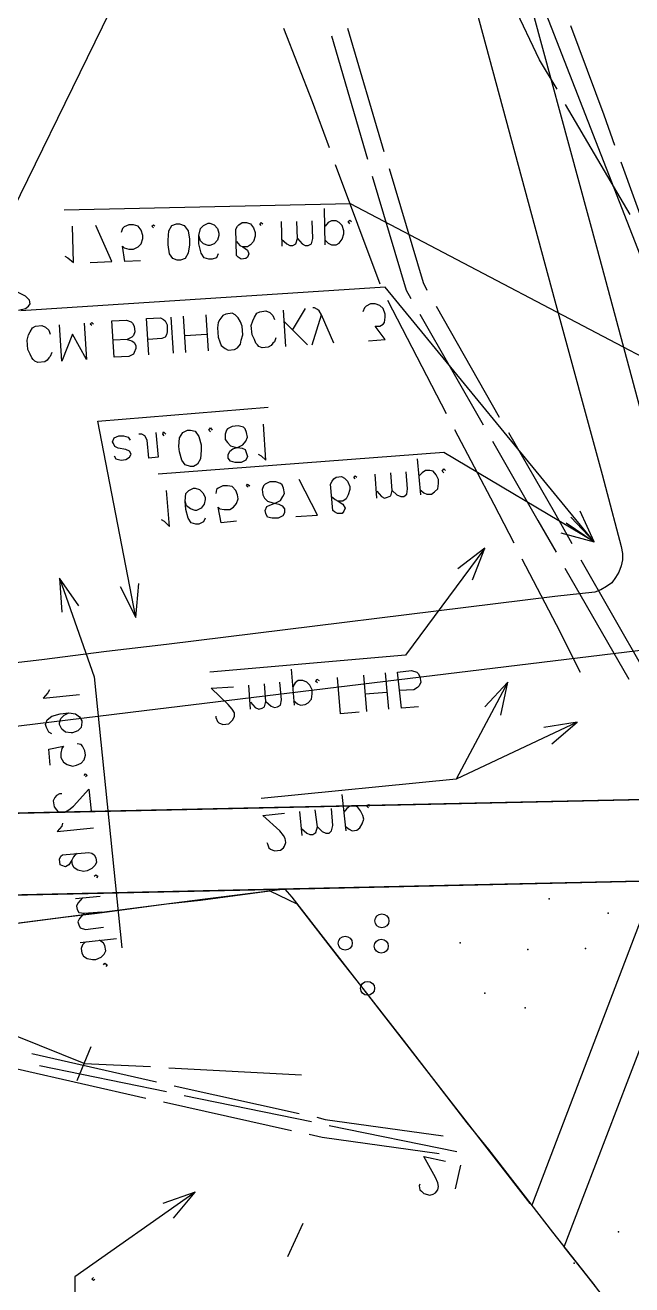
# Model space of a CAD drawing. Header units: metres. Extents: x 5 to 225, y 228 to 542.
# Drawn here: x 132.94 to 150.32, y 288.19 to 324.3 of the extents above; entities that cross this region are included whole.
import ezdxf

# ---------------------------------------------------------------- set-up
doc = ezdxf.new("R2010")
doc.units = ezdxf.units.M
for name, color, linetype in [('BOUNDARY', 7, 'Continuous'), ('ELECTR_CABLE', 7, 'Continuous'), ('GRASS', 7, 'Continuous'), ('TREE', 7, 'Continuous'), ('WATER_PIPELINE', 7, 'Continuous')]:
    doc.layers.add(name, color=color, linetype=linetype)

# ---------------------------------------------------------------- blocks, each defined once
blk = doc.blocks.new('ВЕЙНИК_ОСТРОЦВЕТКОВЫЙ')
blk.add_circle((0, 0), 0.2)

msp = doc.modelspace()

# ---------------------------------------------------------------- linework, layer by layer
at = {"layer": 'BOUNDARY'}
msp.add_lwpolyline([(132.043, 298.467), (134.03, 298.732), (135.001, 298.842), (136.988, 299.107), (137.959, 299.218), (139.946, 299.482), (140.719, 299.107), (141.933, 297.54), (142.551, 296.767), (143.766, 295.199), (144.384, 294.405), (145.598, 292.837), (146.216, 292.065), (147.43, 290.497), (148.049, 289.702), (149.263, 288.157)], dxfattribs=at)
at = {"layer": 'ELECTR_CABLE'}
for points in [[(148.181, 322.465), (147.673, 323.304), (147.673, 323.304), (146.945, 324.849), (146.945, 324.849), (146.592, 325.754)], [(149.837, 320.853), (149.528, 321.714), (149.528, 321.714), (148.578, 324.275)], [(140.344, 324.209), (141.161, 322.111), (141.161, 322.111), (141.646, 320.787)], [(141.713, 323.988), (142.75, 320.456)], [(142.176, 324.209), (143.214, 320.676)], [(150.278, 318.866), (148.424, 322.023)], [(141.823, 320.301), (143.103, 316.879)], [(151.272, 316.923), (150.013, 320.367)], [(142.883, 319.97), (143.854, 316.703), (143.854, 316.703), (143.986, 316.46)], [(143.368, 320.191), (144.34, 316.923), (144.34, 316.923), (144.45, 316.703)], [(148.446, 310.035), (149.241, 309.483), (149.241, 309.483), (143.258, 316.791), (143.258, 316.791), (132.815, 316.106)], [(142.772, 315.245), (143.258, 315.29), (143.258, 315.29), (142.971, 315.665), (142.971, 315.665), (143.103, 315.665), (143.103, 315.665), (143.192, 315.731), (143.192, 315.731), (143.236, 315.775), (143.236, 315.775), (143.258, 315.93), (143.258, 315.93), (143.258, 316.018), (143.258, 316.018), (143.192, 316.173), (143.192, 316.173), (143.103, 316.261), (143.103, 316.261), (142.971, 316.305), (142.971, 316.305), (142.838, 316.305), (142.838, 316.305), (142.706, 316.239), (142.706, 316.239), (142.662, 316.195), (142.662, 316.195), (142.618, 316.084)], [(143.324, 316.416), (145.002, 313.17)], [(137.54, 314.914), (137.474, 315.952)], [(138.114, 315.996), (138.18, 314.958)], [(138.754, 314.981), (138.931, 315.003), (138.931, 315.003), (139.019, 315.047), (139.019, 315.047), (139.107, 315.157), (139.107, 315.157), (139.13, 315.268), (139.13, 315.268), (139.174, 315.422), (139.174, 315.422), (139.152, 315.665), (139.152, 315.665), (139.107, 315.797), (139.107, 315.797), (139.041, 315.908), (139.041, 315.908), (138.953, 315.996), (138.953, 315.996), (138.865, 316.04), (138.865, 316.04), (138.688, 316.018), (138.688, 316.018), (138.6, 315.974), (138.6, 315.974), (138.511, 315.864), (138.511, 315.864), (138.467, 315.775), (138.467, 315.775), (138.445, 315.621), (138.445, 315.621), (138.467, 315.356), (138.467, 315.356), (138.511, 315.223), (138.511, 315.223), (138.556, 315.113), (138.556, 315.113), (138.666, 315.025), (138.666, 315.025), (138.754, 314.981)], [(140.123, 315.334), (140.079, 315.223), (140.079, 315.223), (140.035, 315.179), (140.035, 315.179), (139.991, 315.113), (139.991, 315.113), (139.902, 315.069), (139.902, 315.069), (139.726, 315.047), (139.726, 315.047), (139.637, 315.091), (139.637, 315.091), (139.593, 315.135), (139.593, 315.135), (139.549, 315.179), (139.549, 315.179), (139.505, 315.29), (139.505, 315.29), (139.439, 315.422), (139.439, 315.422), (139.417, 315.687), (139.417, 315.687), (139.461, 315.819), (139.461, 315.819), (139.505, 315.93), (139.505, 315.93), (139.571, 316.04), (139.571, 316.04), (139.659, 316.084), (139.659, 316.084), (139.836, 316.106), (139.836, 316.106), (139.946, 316.062), (139.946, 316.062), (140.035, 315.974), (140.035, 315.974), (140.079, 315.864)], [(140.41, 315.091), (140.344, 316.129)], [(140.962, 316.173), (140.587, 315.555)], [(141.161, 315.135), (141.426, 315.996)], [(141.779, 315.179), (141.426, 315.996), (141.426, 315.996), (141.359, 316.106), (141.359, 316.106), (141.315, 316.151), (141.315, 316.151), (141.227, 316.195), (141.227, 316.195), (141.183, 316.195)], [(144.251, 316.018), (146.062, 312.839)], [(144.715, 316.239), (146.525, 313.06)], [(133.699, 314.914), (133.654, 314.804), (133.654, 314.804), (133.61, 314.76), (133.61, 314.76), (133.566, 314.694), (133.566, 314.694), (133.5, 314.649), (133.5, 314.649), (133.301, 314.627), (133.301, 314.627), (133.213, 314.671), (133.213, 314.671), (133.169, 314.716), (133.169, 314.716), (133.125, 314.76), (133.125, 314.76), (133.08, 314.87), (133.08, 314.87), (133.014, 315.003), (133.014, 315.003), (132.992, 315.268), (132.992, 315.268), (133.036, 315.422), (133.036, 315.422), (133.08, 315.51), (133.08, 315.51), (133.147, 315.621), (133.147, 315.621), (133.235, 315.665), (133.235, 315.665), (133.412, 315.687), (133.412, 315.687), (133.522, 315.643), (133.522, 315.643), (133.61, 315.555), (133.61, 315.555), (133.654, 315.444)], [(134.626, 315.753), (134.692, 314.716), (134.692, 314.716), (134.295, 315.444), (134.295, 315.444), (133.986, 314.671), (133.986, 314.671), (133.919, 315.709)], [(134.847, 315.687), (134.802, 315.731), (134.802, 315.731), (134.847, 315.775), (134.847, 315.775), (134.891, 315.731)], [(135.862, 315.29), (135.995, 315.245), (135.995, 315.245), (136.061, 315.201), (136.061, 315.201), (136.105, 315.113), (136.105, 315.113), (136.105, 315.025), (136.105, 315.025), (136.061, 314.914), (136.061, 314.914), (136.039, 314.87), (136.039, 314.87), (135.906, 314.804), (135.906, 314.804), (135.487, 314.782), (135.487, 314.782), (135.421, 315.819), (135.421, 315.819), (135.84, 315.842), (135.84, 315.842), (135.972, 315.797), (135.972, 315.797), (136.017, 315.753), (136.017, 315.753), (136.061, 315.665), (136.061, 315.665), (136.083, 315.51), (136.083, 315.51), (136.039, 315.4), (136.039, 315.4), (135.995, 315.356), (135.995, 315.356), (135.862, 315.29), (135.862, 315.29), (135.465, 315.268)], [(136.48, 314.848), (136.414, 315.886), (136.414, 315.886), (136.811, 315.908), (136.811, 315.908), (136.9, 315.864), (136.9, 315.864), (136.944, 315.819), (136.944, 315.819), (137.01, 315.709), (137.01, 315.709), (137.01, 315.51), (137.01, 315.51), (136.988, 315.422), (136.988, 315.422), (136.944, 315.356), (136.944, 315.356), (136.856, 315.312), (136.856, 315.312), (136.458, 315.29)], [(137.187, 314.892), (137.121, 315.93)], [(141.028, 315.135), (140.366, 315.797)], [(137.518, 315.4), (138.136, 315.444)], [(135.663, 308.203), (136.105, 307.32), (136.105, 307.32), (135.023, 312.949), (135.023, 312.949), (139.902, 313.347)], [(138.246, 312.64), (138.202, 312.685), (138.202, 312.685), (138.246, 312.751), (138.246, 312.751), (138.291, 312.685)], [(138.953, 311.757), (138.82, 311.801), (138.82, 311.801), (138.754, 311.89), (138.754, 311.89), (138.754, 311.978), (138.754, 311.978), (138.798, 312.088), (138.798, 312.088), (138.887, 312.155), (138.887, 312.155), (139.041, 312.199), (139.041, 312.199), (139.174, 312.265), (139.174, 312.265), (139.262, 312.375), (139.262, 312.375), (139.306, 312.486), (139.306, 312.486), (139.284, 312.618), (139.284, 312.618), (139.24, 312.729), (139.24, 312.729), (139.196, 312.773), (139.196, 312.773), (139.041, 312.817), (139.041, 312.817), (138.865, 312.795), (138.865, 312.795), (138.732, 312.729), (138.732, 312.729), (138.71, 312.685), (138.71, 312.685), (138.666, 312.574), (138.666, 312.574), (138.666, 312.42), (138.666, 312.42), (138.732, 312.331), (138.732, 312.331), (138.82, 312.243), (138.82, 312.243), (138.953, 312.199), (138.953, 312.199), (139.152, 312.177), (139.152, 312.177), (139.24, 312.133), (139.24, 312.133), (139.284, 312.022), (139.284, 312.022), (139.306, 311.934), (139.306, 311.934), (139.262, 311.824), (139.262, 311.824), (139.13, 311.757), (139.13, 311.757), (138.953, 311.757)], [(139.615, 312), (139.704, 311.956), (139.704, 311.956), (139.836, 311.824), (139.836, 311.824), (139.77, 312.861)], [(145.245, 312.707), (146.371, 310.565), (146.371, 310.565), (146.945, 309.461)], [(135.487, 311.956), (135.531, 311.868), (135.531, 311.868), (135.685, 311.824), (135.685, 311.824), (135.818, 311.846), (135.818, 311.846), (135.928, 311.912), (135.928, 311.912), (135.972, 312), (135.972, 312), (135.928, 312.088), (135.928, 312.088), (135.818, 312.133), (135.818, 312.133), (135.597, 312.177), (135.597, 312.177), (135.509, 312.221), (135.509, 312.221), (135.465, 312.309), (135.465, 312.309), (135.443, 312.353), (135.443, 312.353), (135.487, 312.464), (135.487, 312.464), (135.619, 312.53), (135.619, 312.53), (135.752, 312.53), (135.752, 312.53), (135.884, 312.486), (135.884, 312.486), (135.95, 312.398)], [(136.679, 312.618), (136.745, 311.912), (136.745, 311.912), (136.48, 311.89), (136.48, 311.89), (136.436, 312.398), (136.436, 312.398), (136.37, 312.53), (136.37, 312.53), (136.282, 312.574), (136.282, 312.574), (136.193, 312.574)], [(136.922, 312.53), (136.878, 312.574), (136.878, 312.574), (136.9, 312.64), (136.9, 312.64), (136.966, 312.574)], [(137.672, 311.647), (137.518, 311.691), (137.518, 311.691), (137.43, 311.824), (137.43, 311.824), (137.363, 312.066), (137.363, 312.066), (137.341, 312.221), (137.341, 312.221), (137.363, 312.464), (137.363, 312.464), (137.452, 312.618), (137.452, 312.618), (137.584, 312.685), (137.584, 312.685), (137.672, 312.685), (137.672, 312.685), (137.805, 312.662), (137.805, 312.662), (137.915, 312.508), (137.915, 312.508), (137.982, 312.265), (137.982, 312.265), (137.982, 312.111), (137.982, 312.111), (137.959, 311.868), (137.959, 311.868), (137.871, 311.713), (137.871, 311.713), (137.761, 311.647), (137.761, 311.647), (137.672, 311.647)], [(146.327, 312.375), (147.629, 310.102), (147.629, 310.102), (148.159, 309.196)], [(146.79, 312.618), (148.093, 310.344), (148.093, 310.344), (148.601, 309.439)], [(148.291, 309.748), (149.241, 309.483), (149.241, 309.483), (144.936, 312.044), (144.936, 312.044), (136.745, 311.426)], [(144.273, 310.83), (144.185, 311.868)], [(140.697, 310.212), (141.315, 310.256), (141.315, 310.256), (140.785, 311.272)], [(141.713, 310.786), (141.823, 310.698), (141.823, 310.698), (141.911, 310.653), (141.911, 310.653), (142.044, 310.565), (142.044, 310.565), (142.11, 310.455), (142.11, 310.455), (142.066, 310.366), (142.066, 310.366), (142.022, 310.3), (142.022, 310.3), (141.889, 310.3), (141.889, 310.3), (141.801, 310.344), (141.801, 310.344), (141.757, 310.388), (141.757, 310.388), (141.69, 311.139), (141.69, 311.139), (141.735, 311.227), (141.735, 311.227), (141.779, 311.294), (141.779, 311.294), (141.845, 311.338), (141.845, 311.338), (142, 311.36), (142, 311.36), (142.088, 311.316), (142.088, 311.316), (142.176, 311.227), (142.176, 311.227), (142.242, 311.073), (142.242, 311.073), (142.242, 310.985), (142.242, 310.985), (142.198, 310.83), (142.198, 310.83), (142.132, 310.72), (142.132, 310.72), (142.044, 310.653), (142.044, 310.653), (141.911, 310.653)], [(142.397, 311.294), (142.353, 311.338), (142.353, 311.338), (142.397, 311.382), (142.397, 311.382), (142.441, 311.338)], [(143.015, 310.742), (142.971, 311.426)], [(143.015, 310.94), (143.148, 310.786), (143.148, 310.786), (143.236, 310.742), (143.236, 310.742), (143.324, 310.764), (143.324, 310.764), (143.412, 310.808), (143.412, 310.808), (143.457, 310.962), (143.457, 310.962), (143.412, 311.47)], [(143.457, 310.962), (143.589, 310.83), (143.589, 310.83), (143.699, 310.786), (143.699, 310.786), (143.788, 310.786), (143.788, 310.786), (143.876, 310.852), (143.876, 310.852), (143.898, 311.007), (143.898, 311.007), (143.854, 311.492)], [(144.251, 310.985), (144.362, 310.896), (144.362, 310.896), (144.45, 310.852), (144.45, 310.852), (144.583, 310.852), (144.583, 310.852), (144.671, 310.918), (144.671, 310.918), (144.759, 311.007), (144.759, 311.007), (144.781, 311.161), (144.781, 311.161), (144.781, 311.272), (144.781, 311.272), (144.715, 311.404), (144.715, 311.404), (144.627, 311.514), (144.627, 311.514), (144.538, 311.536), (144.538, 311.536), (144.406, 311.536), (144.406, 311.536), (144.318, 311.47), (144.318, 311.47), (144.229, 311.382)], [(144.936, 311.47), (144.892, 311.514), (144.892, 311.514), (144.936, 311.581), (144.936, 311.581), (144.98, 311.536)], [(136.834, 310.124), (136.922, 310.079), (136.922, 310.079), (137.076, 309.925), (137.076, 309.925), (136.988, 310.962)], [(138.092, 310.168), (138.048, 310.057), (138.048, 310.057), (137.915, 309.991), (137.915, 309.991), (137.827, 309.991), (137.827, 309.991), (137.695, 310.035), (137.695, 310.035), (137.606, 310.168), (137.606, 310.168), (137.54, 310.411), (137.54, 310.411), (137.518, 310.653), (137.518, 310.653), (137.54, 310.874), (137.54, 310.874), (137.628, 310.962), (137.628, 310.962), (137.761, 311.029), (137.761, 311.029), (137.805, 311.029), (137.805, 311.029), (137.937, 310.985), (137.937, 310.985), (138.026, 310.896), (138.026, 310.896), (138.092, 310.764), (138.092, 310.764), (138.092, 310.698), (138.092, 310.698), (138.07, 310.565), (138.07, 310.565), (137.982, 310.455), (137.982, 310.455), (137.849, 310.388), (137.849, 310.388), (137.805, 310.388), (137.805, 310.388), (137.672, 310.433), (137.672, 310.433), (137.562, 310.521), (137.562, 310.521), (137.518, 310.653)], [(138.997, 310.079), (138.556, 310.035), (138.556, 310.035), (138.467, 310.477), (138.467, 310.477), (138.511, 310.433), (138.511, 310.433), (138.644, 310.411), (138.644, 310.411), (138.798, 310.411), (138.798, 310.411), (138.909, 310.477), (138.909, 310.477), (138.997, 310.587), (138.997, 310.587), (139.041, 310.72), (139.041, 310.72), (139.019, 310.83), (139.019, 310.83), (138.975, 310.962), (138.975, 310.962), (138.865, 311.073), (138.865, 311.073), (138.732, 311.095), (138.732, 311.095), (138.6, 311.095), (138.6, 311.095), (138.467, 311.029), (138.467, 311.029), (138.423, 310.985), (138.423, 310.985), (138.401, 310.874)], [(139.328, 311.051), (139.284, 311.095), (139.284, 311.095), (139.306, 311.139), (139.306, 311.139), (139.372, 311.095)], [(140.013, 310.168), (139.88, 310.19), (139.88, 310.19), (139.836, 310.3), (139.836, 310.3), (139.814, 310.388), (139.814, 310.388), (139.858, 310.499), (139.858, 310.499), (139.946, 310.543), (139.946, 310.543), (140.123, 310.609), (140.123, 310.609), (140.255, 310.676), (140.255, 310.676), (140.322, 310.786), (140.322, 310.786), (140.366, 310.874), (140.366, 310.874), (140.344, 311.029), (140.344, 311.029), (140.3, 311.117), (140.3, 311.117), (140.255, 311.161), (140.255, 311.161), (140.123, 311.205), (140.123, 311.205), (139.946, 311.205), (139.946, 311.205), (139.814, 311.139), (139.814, 311.139), (139.77, 311.095), (139.77, 311.095), (139.726, 310.985), (139.726, 310.985), (139.748, 310.83), (139.748, 310.83), (139.792, 310.742), (139.792, 310.742), (139.88, 310.653), (139.88, 310.653), (140.035, 310.609), (140.035, 310.609), (140.211, 310.565), (140.211, 310.565), (140.3, 310.521), (140.3, 310.521), (140.366, 310.433), (140.366, 310.433), (140.366, 310.322), (140.366, 310.322), (140.322, 310.234), (140.322, 310.234), (140.189, 310.168), (140.189, 310.168), (140.013, 310.168)], [(149.241, 309.483), (148.578, 310.19)], [(149.241, 309.483), (148.843, 310.366)], [(145.753, 308.402), (146.106, 309.307), (146.106, 309.307), (143.832, 306.238), (143.832, 306.238), (138.224, 305.752)], [(146.106, 309.307), (145.333, 308.711)], [(147.166, 308.998), (148.159, 307.121), (148.159, 307.121), (148.843, 305.752)], [(148.402, 308.733), (150.234, 305.554)], [(148.865, 308.976), (150.676, 305.796)], [(134.471, 307.651), (133.919, 308.446), (133.919, 308.446), (134.913, 305.62), (134.913, 305.62), (135.708, 297.849)], [(133.919, 308.446), (133.986, 307.474)], [(136.105, 307.32), (136.193, 308.291)], [(140.653, 304.803), (140.565, 305.841)], [(140.631, 304.935), (140.741, 304.847), (140.741, 304.847), (140.829, 304.803), (140.829, 304.803), (140.962, 304.825), (140.962, 304.825), (141.05, 304.869), (141.05, 304.869), (141.139, 304.98), (141.139, 304.98), (141.161, 305.134), (141.161, 305.134), (141.161, 305.245), (141.161, 305.245), (141.094, 305.377), (141.094, 305.377), (141.006, 305.465), (141.006, 305.465), (140.896, 305.509), (140.896, 305.509), (140.763, 305.509), (140.763, 305.509), (140.675, 305.443), (140.675, 305.443), (140.609, 305.333)], [(141.315, 305.443), (141.271, 305.487), (141.271, 305.487), (141.293, 305.554), (141.293, 305.554), (141.359, 305.509)], [(142.507, 304.604), (141.977, 304.56), (141.977, 304.56), (141.889, 305.598)], [(142.728, 304.626), (142.64, 305.664)], [(143.258, 305.73), (143.346, 304.693)], [(144.207, 304.759), (143.722, 304.715), (143.722, 304.715), (143.611, 305.752), (143.611, 305.752), (144.009, 305.796), (144.009, 305.796), (144.163, 305.752), (144.163, 305.752), (144.207, 305.708), (144.207, 305.708), (144.251, 305.62), (144.251, 305.62), (144.273, 305.465), (144.273, 305.465), (144.229, 305.355), (144.229, 305.355), (144.185, 305.311), (144.185, 305.311), (144.075, 305.245), (144.075, 305.245), (143.655, 305.222)], [(133.632, 305.245), (133.588, 305.156), (133.588, 305.156), (133.456, 305.002), (133.456, 305.002), (134.493, 305.112)], [(138.401, 304.494), (138.401, 304.45), (138.401, 304.45), (138.445, 304.339), (138.445, 304.339), (138.489, 304.295), (138.489, 304.295), (138.6, 304.251), (138.6, 304.251), (138.776, 304.273), (138.776, 304.273), (138.843, 304.339), (138.843, 304.339), (138.887, 304.384), (138.887, 304.384), (138.931, 304.494), (138.931, 304.494), (138.931, 304.582), (138.931, 304.582), (138.865, 304.693), (138.865, 304.693), (138.754, 304.825), (138.754, 304.825), (138.269, 305.289), (138.269, 305.289), (138.909, 305.333)], [(139.394, 304.693), (139.35, 305.377)], [(139.394, 304.891), (139.527, 304.737), (139.527, 304.737), (139.637, 304.693), (139.637, 304.693), (139.726, 304.715), (139.726, 304.715), (139.792, 304.759), (139.792, 304.759), (139.836, 304.913), (139.836, 304.913), (139.792, 305.421)], [(146.569, 304.516), (146.768, 305.465), (146.768, 305.465), (145.289, 302.684), (145.289, 302.684), (139.704, 302.132)], [(139.836, 304.913), (139.991, 304.781), (139.991, 304.781), (140.079, 304.737), (140.079, 304.737), (140.167, 304.759), (140.167, 304.759), (140.255, 304.803), (140.255, 304.803), (140.278, 304.958), (140.278, 304.958), (140.233, 305.465)], [(142.684, 305.134), (143.302, 305.178)], [(146.768, 305.465), (146.106, 304.759)], [(133.699, 303.986), (133.61, 304.03), (133.61, 304.03), (133.544, 304.163), (133.544, 304.163), (133.522, 304.251), (133.522, 304.251), (133.566, 304.384), (133.566, 304.384), (133.699, 304.494), (133.699, 304.494), (133.941, 304.56), (133.941, 304.56), (134.184, 304.582), (134.184, 304.582), (134.383, 304.56), (134.383, 304.56), (134.493, 304.472), (134.493, 304.472), (134.56, 304.361), (134.56, 304.361), (134.56, 304.317), (134.56, 304.317), (134.537, 304.163), (134.537, 304.163), (134.449, 304.074), (134.449, 304.074), (134.295, 304.008), (134.295, 304.008), (134.25, 304.008), (134.25, 304.008), (134.096, 304.03), (134.096, 304.03), (133.986, 304.119), (133.986, 304.119), (133.919, 304.251), (133.919, 304.251), (133.919, 304.295), (133.919, 304.295), (133.963, 304.428), (133.963, 304.428), (134.052, 304.516), (134.052, 304.516), (134.184, 304.582)], [(148.027, 303.699), (148.755, 304.317), (148.755, 304.317), (145.289, 302.684), (145.289, 302.684), (139.704, 302.132)], [(148.755, 304.317), (147.806, 304.163)], [(133.654, 303.081), (133.61, 303.545), (133.61, 303.545), (134.03, 303.633), (134.03, 303.633), (133.986, 303.567), (133.986, 303.567), (133.963, 303.434), (133.963, 303.434), (133.963, 303.302), (133.963, 303.302), (134.03, 303.169), (134.03, 303.169), (134.14, 303.103), (134.14, 303.103), (134.295, 303.059), (134.295, 303.059), (134.405, 303.081), (134.405, 303.081), (134.537, 303.147), (134.537, 303.147), (134.626, 303.236), (134.626, 303.236), (134.67, 303.368), (134.67, 303.368), (134.648, 303.5), (134.648, 303.5), (134.582, 303.633), (134.582, 303.633), (134.537, 303.677), (134.537, 303.677), (134.427, 303.699)], [(134.626, 302.794), (134.67, 302.838), (134.67, 302.838), (134.714, 302.794), (134.714, 302.794), (134.67, 302.75)], [(133.986, 302.264), (133.919, 302.264), (133.919, 302.264), (133.831, 302.22), (133.831, 302.22), (133.787, 302.154), (133.787, 302.154), (133.743, 302.065), (133.743, 302.065), (133.765, 301.889), (133.765, 301.889), (133.831, 301.801), (133.831, 301.801), (133.875, 301.756), (133.875, 301.756), (133.986, 301.734), (133.986, 301.734), (134.074, 301.734), (134.074, 301.734), (134.184, 301.801), (134.184, 301.801), (134.317, 301.911), (134.317, 301.911), (134.758, 302.397), (134.758, 302.397), (134.824, 301.778)], [(142.132, 301.204), (142.022, 302.242)], [(142.11, 301.337), (142.22, 301.249), (142.22, 301.249), (142.309, 301.204), (142.309, 301.204), (142.441, 301.227), (142.441, 301.227), (142.529, 301.293), (142.529, 301.293), (142.596, 301.403), (142.596, 301.403), (142.64, 301.536), (142.64, 301.536), (142.618, 301.646), (142.618, 301.646), (142.551, 301.778), (142.551, 301.778), (142.463, 301.889), (142.463, 301.889), (142.375, 301.911), (142.375, 301.911), (142.242, 301.911), (142.242, 301.911), (142.154, 301.845), (142.154, 301.845), (142.066, 301.734)], [(142.772, 301.867), (142.728, 301.911), (142.728, 301.911), (142.772, 301.955), (142.772, 301.955), (142.816, 301.911)], [(139.858, 300.873), (139.88, 300.829), (139.88, 300.829), (139.924, 300.719), (139.924, 300.719), (139.968, 300.675), (139.968, 300.675), (140.079, 300.63), (140.079, 300.63), (140.255, 300.653), (140.255, 300.653), (140.344, 300.719), (140.344, 300.719), (140.366, 300.763), (140.366, 300.763), (140.41, 300.873), (140.41, 300.873), (140.388, 300.984), (140.388, 300.984), (140.344, 301.072), (140.344, 301.072), (140.233, 301.204), (140.233, 301.204), (139.748, 301.646), (139.748, 301.646), (140.366, 301.712)], [(140.874, 301.072), (140.807, 301.756)], [(140.852, 301.271), (141.006, 301.138), (141.006, 301.138), (141.094, 301.094), (141.094, 301.094), (141.183, 301.094), (141.183, 301.094), (141.271, 301.16), (141.271, 301.16), (141.315, 301.315), (141.315, 301.315), (141.249, 301.801)], [(141.315, 301.315), (141.448, 301.182), (141.448, 301.182), (141.558, 301.138), (141.558, 301.138), (141.646, 301.138), (141.646, 301.138), (141.713, 301.204), (141.713, 301.204), (141.757, 301.359), (141.757, 301.359), (141.713, 301.845)], [(134.008, 301.425), (133.986, 301.337), (133.986, 301.337), (133.853, 301.182), (133.853, 301.182), (134.891, 301.293)], [(134.405, 300.564), (134.317, 300.454), (134.317, 300.454), (134.273, 300.366), (134.273, 300.366), (134.184, 300.233), (134.184, 300.233), (134.096, 300.167), (134.096, 300.167), (133.986, 300.211), (133.986, 300.211), (133.941, 300.233), (133.941, 300.233), (133.919, 300.388), (133.919, 300.388), (133.963, 300.476), (133.963, 300.476), (134.008, 300.52), (134.008, 300.52), (134.758, 300.586), (134.758, 300.586), (134.847, 300.564), (134.847, 300.564), (134.913, 300.52), (134.913, 300.52), (134.957, 300.432), (134.957, 300.432), (134.979, 300.299), (134.979, 300.299), (134.935, 300.211), (134.935, 300.211), (134.847, 300.123), (134.847, 300.123), (134.714, 300.056), (134.714, 300.056), (134.604, 300.034), (134.604, 300.034), (134.449, 300.079), (134.449, 300.079), (134.339, 300.145), (134.339, 300.145), (134.295, 300.233), (134.295, 300.233), (134.273, 300.366)], [(134.913, 299.902), (134.957, 299.946), (134.957, 299.946), (135.023, 299.902), (135.023, 299.902), (134.979, 299.858)], [(134.383, 299.262), (135.089, 299.328)], [(134.582, 299.284), (134.449, 299.129), (134.449, 299.129), (134.405, 299.041), (134.405, 299.041), (134.427, 298.953), (134.427, 298.953), (134.471, 298.864), (134.471, 298.864), (134.626, 298.842), (134.626, 298.842), (135.134, 298.886)], [(134.626, 298.842), (134.493, 298.688), (134.493, 298.688), (134.449, 298.599), (134.449, 298.599), (134.471, 298.511), (134.471, 298.511), (134.515, 298.423), (134.515, 298.423), (134.67, 298.379), (134.67, 298.379), (135.178, 298.445)], [(134.515, 298.003), (135.553, 298.114)], [(134.67, 298.025), (134.582, 297.937), (134.582, 297.937), (134.537, 297.827), (134.537, 297.827), (134.56, 297.694), (134.56, 297.694), (134.604, 297.606), (134.604, 297.606), (134.714, 297.54), (134.714, 297.54), (134.869, 297.518), (134.869, 297.518), (134.957, 297.518), (134.957, 297.518), (135.111, 297.584), (135.111, 297.584), (135.2, 297.672), (135.2, 297.672), (135.244, 297.76), (135.244, 297.76), (135.222, 297.915), (135.222, 297.915), (135.178, 297.981), (135.178, 297.981), (135.067, 298.07)], [(135.178, 297.363), (135.222, 297.407), (135.222, 297.407), (135.288, 297.363), (135.288, 297.363), (135.244, 297.319)], [(134.626, 294.537), (130.188, 296.325)], [(134.427, 294.051), (134.824, 295.023)], [(133.125, 294.824), (136.701, 294.007)], [(132.705, 294.383), (136.392, 293.544)], [(136.988, 293.72), (133.345, 294.471)], [(134.626, 294.537), (136.524, 294.449)], [(137.054, 294.405), (140.852, 294.206)], [(137.209, 293.897), (140.785, 293.102)], [(141.139, 292.859), (137.496, 293.61)], [(136.9, 293.433), (140.565, 292.616)], [(141.293, 292.992), (141.536, 292.926), (141.536, 292.926), (144.914, 292.462)], [(141.072, 292.506), (141.448, 292.418), (141.448, 292.418), (144.803, 291.954)], [(145.311, 291.998), (141.646, 292.749)], [(144.251, 291.071), (144.229, 291.027), (144.229, 291.027), (144.251, 290.917), (144.251, 290.917), (144.296, 290.872), (144.296, 290.872), (144.362, 290.806), (144.362, 290.806), (144.538, 290.762), (144.538, 290.762), (144.627, 290.784), (144.627, 290.784), (144.693, 290.828), (144.693, 290.828), (144.759, 290.917), (144.759, 290.917), (144.781, 291.005), (144.781, 291.005), (144.759, 291.115), (144.759, 291.115), (144.693, 291.27), (144.693, 291.27), (144.362, 291.866), (144.362, 291.866), (144.98, 291.733)], [(145.267, 290.939), (145.421, 291.623)], [(137.187, 290.1), (137.805, 290.85), (134.361, 288.422), (134.302, 282.945)], [(137.805, 290.85), (136.878, 290.519)], [(140.896, 289.945), (140.454, 288.996)], [(134.935, 288.356), (134.891, 288.311), (134.891, 288.311), (134.847, 288.356), (134.847, 288.356), (134.891, 288.4)]]:
    msp.add_lwpolyline(points, dxfattribs=at)
at = {"layer": 'GRASS'}
for points in [[(150.919, 312), (149.351, 317.828), (146.967, 326.593), (145.929, 330.479), (143.898, 338.007), (143.699, 338.713), (142.816, 341.937), (141.955, 345.182), (141.867, 345.469), (141.05, 348.449), (140.145, 351.739), (138.246, 358.605), (136.878, 363.55), (136.48, 365.449)], [(145.466, 326.196), (148.115, 316.393), (149.471, 311.415), (149.572, 311.051), (150.013, 309.351), (150.058, 309.152), (150.058, 308.976), (150.013, 308.799), (149.947, 308.622), (149.859, 308.468), (149.749, 308.313), (149.594, 308.203), (149.439, 308.115), (149.263, 308.048), (148.115, 307.916), (136.988, 306.547), (135.266, 306.348), (133.412, 306.106), (131.513, 305.885)], [(82.48, 304.295), (91.333, 303.412), (97.161, 302.816), (105.771, 301.646), (106.941, 301.514), (108.111, 301.447), (109.268, 301.447), (109.292, 301.448), (110.451, 301.514), (111.622, 301.624), (116.478, 302.22), (116.534, 302.221), (124.382, 303.191), (136.348, 304.648), (151.206, 306.459)], [(152, 302.132), (109.193, 301.204), (108.95, 301.249), (107.493, 301.403), (107.25, 301.447), (106.588, 301.514), (105.462, 301.646), (95.594, 302.794), (90.383, 303.39), (81.553, 304.273)], [(53.184, 299.968), (152, 302.132), (151.625, 301.337), (151.426, 300.873), (151.404, 300.785), (151.316, 300.586), (151.25, 300.432), (151.007, 299.769), (87.845, 298.379), (82.436, 298.931)], [(152.133, 284.47), (149.086, 288.4), (148.38, 289.283), (148.976, 290.828), (150.234, 294.118), (151.471, 297.319)]]:
    msp.add_lwpolyline(points, dxfattribs=at)
for points in [[(140.587, 299.306), (140.388, 299.527), (151.007, 299.769), (150.919, 299.527), (147.475, 290.519), (147.453, 290.475), (147.408, 290.519)], [(109.149, 295.95), (107.979, 296.083), (96.852, 297.363), (89.831, 298.18), (87.845, 298.379), (140.388, 299.527), (138.092, 299.24), (128.974, 298.07), (111.07, 296.149)]]:
    msp.add_lwpolyline(points, close=True, dxfattribs=at)
at = {"layer": 'TREE'}
for p in [(147.957, 299.258), (149.641, 298.842), (145.399, 297.996), (147.339, 297.803), (148.993, 297.829), (146.106, 296.552), (147.262, 296.127), (149.941, 289.71), (148.666, 288.808)]:
    msp.add_point(p, dxfattribs=at)
at = {"layer": 'WATER_PIPELINE'}
for points in [[(130.652, 315.069), (142.64, 339.574), (142.64, 339.574), (145.289, 339.95)], [(145.995, 329.419), (151.978, 314.075), (151.978, 314.075), (161.648, 299.262)], [(151.029, 314.274), (151.978, 314.075), (151.978, 314.075), (142.264, 319.175), (142.264, 319.175), (134.052, 318.999)], [(141.536, 318.005), (141.514, 319.043)], [(134.074, 317.674), (134.162, 317.63), (134.162, 317.63), (134.317, 317.497), (134.317, 317.497), (134.295, 318.535)], [(134.802, 317.497), (135.421, 317.519), (135.421, 317.519), (134.957, 318.557)], [(136.237, 317.541), (135.796, 317.519), (135.796, 317.519), (135.73, 317.961), (135.73, 317.961), (135.774, 317.917), (135.774, 317.917), (135.906, 317.873), (135.906, 317.873), (136.039, 317.873), (136.039, 317.873), (136.171, 317.939), (136.171, 317.939), (136.259, 318.027), (136.259, 318.027), (136.304, 318.182), (136.304, 318.182), (136.304, 318.27), (136.304, 318.27), (136.259, 318.425), (136.259, 318.425), (136.171, 318.535), (136.171, 318.535), (136.039, 318.579), (136.039, 318.579), (135.906, 318.579), (135.906, 318.579), (135.774, 318.513), (135.774, 318.513), (135.73, 318.469), (135.73, 318.469), (135.685, 318.358)], [(136.613, 318.491), (136.569, 318.535), (136.569, 318.535), (136.613, 318.579), (136.613, 318.579), (136.657, 318.535)], [(137.297, 317.564), (137.165, 317.608), (137.165, 317.608), (137.076, 317.74), (137.076, 317.74), (137.032, 318.005), (137.032, 318.005), (137.032, 318.138), (137.032, 318.138), (137.054, 318.402), (137.054, 318.402), (137.143, 318.557), (137.143, 318.557), (137.275, 318.601), (137.275, 318.601), (137.363, 318.601), (137.363, 318.601), (137.496, 318.557), (137.496, 318.557), (137.606, 318.402), (137.606, 318.402), (137.65, 318.16), (137.65, 318.16), (137.65, 318.005), (137.65, 318.005), (137.606, 317.762), (137.606, 317.762), (137.518, 317.608), (137.518, 317.608), (137.385, 317.564), (137.385, 317.564), (137.297, 317.564)], [(138.467, 317.74), (138.423, 317.63), (138.423, 317.63), (138.291, 317.586), (138.291, 317.586), (138.202, 317.586), (138.202, 317.586), (138.07, 317.63), (138.07, 317.63), (137.982, 317.762), (137.982, 317.762), (137.915, 318.027), (137.915, 318.027), (137.915, 318.27), (137.915, 318.27), (137.959, 318.469), (137.959, 318.469), (138.048, 318.557), (138.048, 318.557), (138.18, 318.623), (138.18, 318.623), (138.224, 318.623), (138.224, 318.623), (138.357, 318.579), (138.357, 318.579), (138.445, 318.469), (138.445, 318.469), (138.489, 318.336), (138.489, 318.336), (138.489, 318.27), (138.489, 318.27), (138.445, 318.138), (138.445, 318.138), (138.357, 318.027), (138.357, 318.027), (138.224, 317.983), (138.224, 317.983), (138.18, 317.983), (138.18, 317.983), (138.048, 318.027), (138.048, 318.027), (137.959, 318.115), (137.959, 318.115), (137.915, 318.27)], [(138.997, 318.093), (139.085, 317.983), (139.085, 317.983), (139.174, 317.939), (139.174, 317.939), (139.306, 317.851), (139.306, 317.851), (139.35, 317.74), (139.35, 317.74), (139.306, 317.652), (139.306, 317.652), (139.262, 317.608), (139.262, 317.608), (139.13, 317.586), (139.13, 317.586), (139.041, 317.652), (139.041, 317.652), (138.997, 317.696), (138.997, 317.696), (138.975, 318.447), (138.975, 318.447), (139.019, 318.535), (139.019, 318.535), (139.063, 318.579), (139.063, 318.579), (139.152, 318.645), (139.152, 318.645), (139.284, 318.645), (139.284, 318.645), (139.394, 318.601), (139.394, 318.601), (139.483, 318.491), (139.483, 318.491), (139.527, 318.358), (139.527, 318.358), (139.527, 318.248), (139.527, 318.248), (139.483, 318.093), (139.483, 318.093), (139.394, 318.005), (139.394, 318.005), (139.306, 317.939), (139.306, 317.939), (139.174, 317.939)], [(139.704, 318.557), (139.659, 318.601), (139.659, 318.601), (139.704, 318.645), (139.704, 318.645), (139.748, 318.601)], [(140.3, 317.961), (140.278, 318.667)], [(140.278, 318.16), (140.432, 318.027), (140.432, 318.027), (140.52, 317.983), (140.52, 317.983), (140.609, 317.983), (140.609, 317.983), (140.697, 318.027), (140.697, 318.027), (140.741, 318.182), (140.741, 318.182), (140.719, 318.667)], [(140.741, 318.182), (140.874, 318.027), (140.874, 318.027), (140.962, 317.983), (140.962, 317.983), (141.05, 317.983), (141.05, 317.983), (141.139, 318.027), (141.139, 318.027), (141.183, 318.182), (141.183, 318.182), (141.161, 318.689)], [(141.536, 318.138), (141.624, 318.049), (141.624, 318.049), (141.713, 318.005), (141.713, 318.005), (141.845, 318.005), (141.845, 318.005), (141.933, 318.049), (141.933, 318.049), (142.022, 318.16), (142.022, 318.16), (142.066, 318.314), (142.066, 318.314), (142.066, 318.402), (142.066, 318.402), (142.022, 318.557), (142.022, 318.557), (141.933, 318.645), (141.933, 318.645), (141.845, 318.689), (141.845, 318.689), (141.713, 318.689), (141.713, 318.689), (141.624, 318.645), (141.624, 318.645), (141.536, 318.535)], [(142.242, 318.601), (142.198, 318.667), (142.198, 318.667), (142.242, 318.712), (142.242, 318.712), (142.287, 318.667)], [(132.749, 316.129), (132.948, 316.173), (132.948, 316.173), (133.036, 316.239), (133.036, 316.239), (133.08, 316.305), (133.08, 316.305), (133.058, 316.416), (133.058, 316.416), (132.948, 316.526), (132.948, 316.526), (132.506, 316.747)]]:
    msp.add_lwpolyline(points, dxfattribs=at)

# ---------------------------------------------------------------- block references
at = {"layer": 'BUSH'}
for p in [(143.161, 298.623), (142.11, 297.985), (143.143, 297.896), (142.75, 296.689)]:
    msp.add_blockref('ВЕЙНИК_ОСТРОЦВЕТКОВЫЙ', p, dxfattribs=at)

doc.saveas('drawing.dxf')
